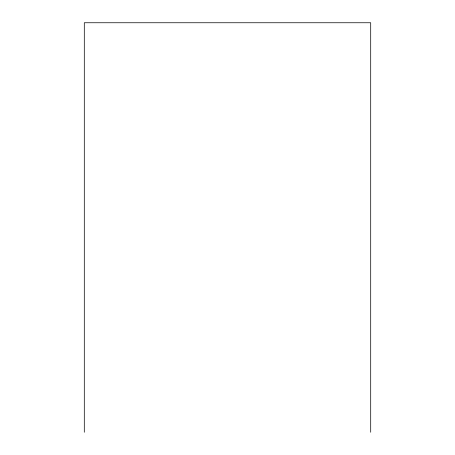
<?xml version="1.0" encoding="UTF-8"?>
<svg xmlns="http://www.w3.org/2000/svg" width="455" height="455" viewBox="0 0 455 455"><rect width="100%" height="100%" fill="white"/><g stroke="black" fill="none" stroke-linecap="round" stroke-linejoin="round"><path stroke-width="0.68" d="M370.7 432.25L370.7 22.75L84.3 22.75L84.3 432.25"/></g></svg>
